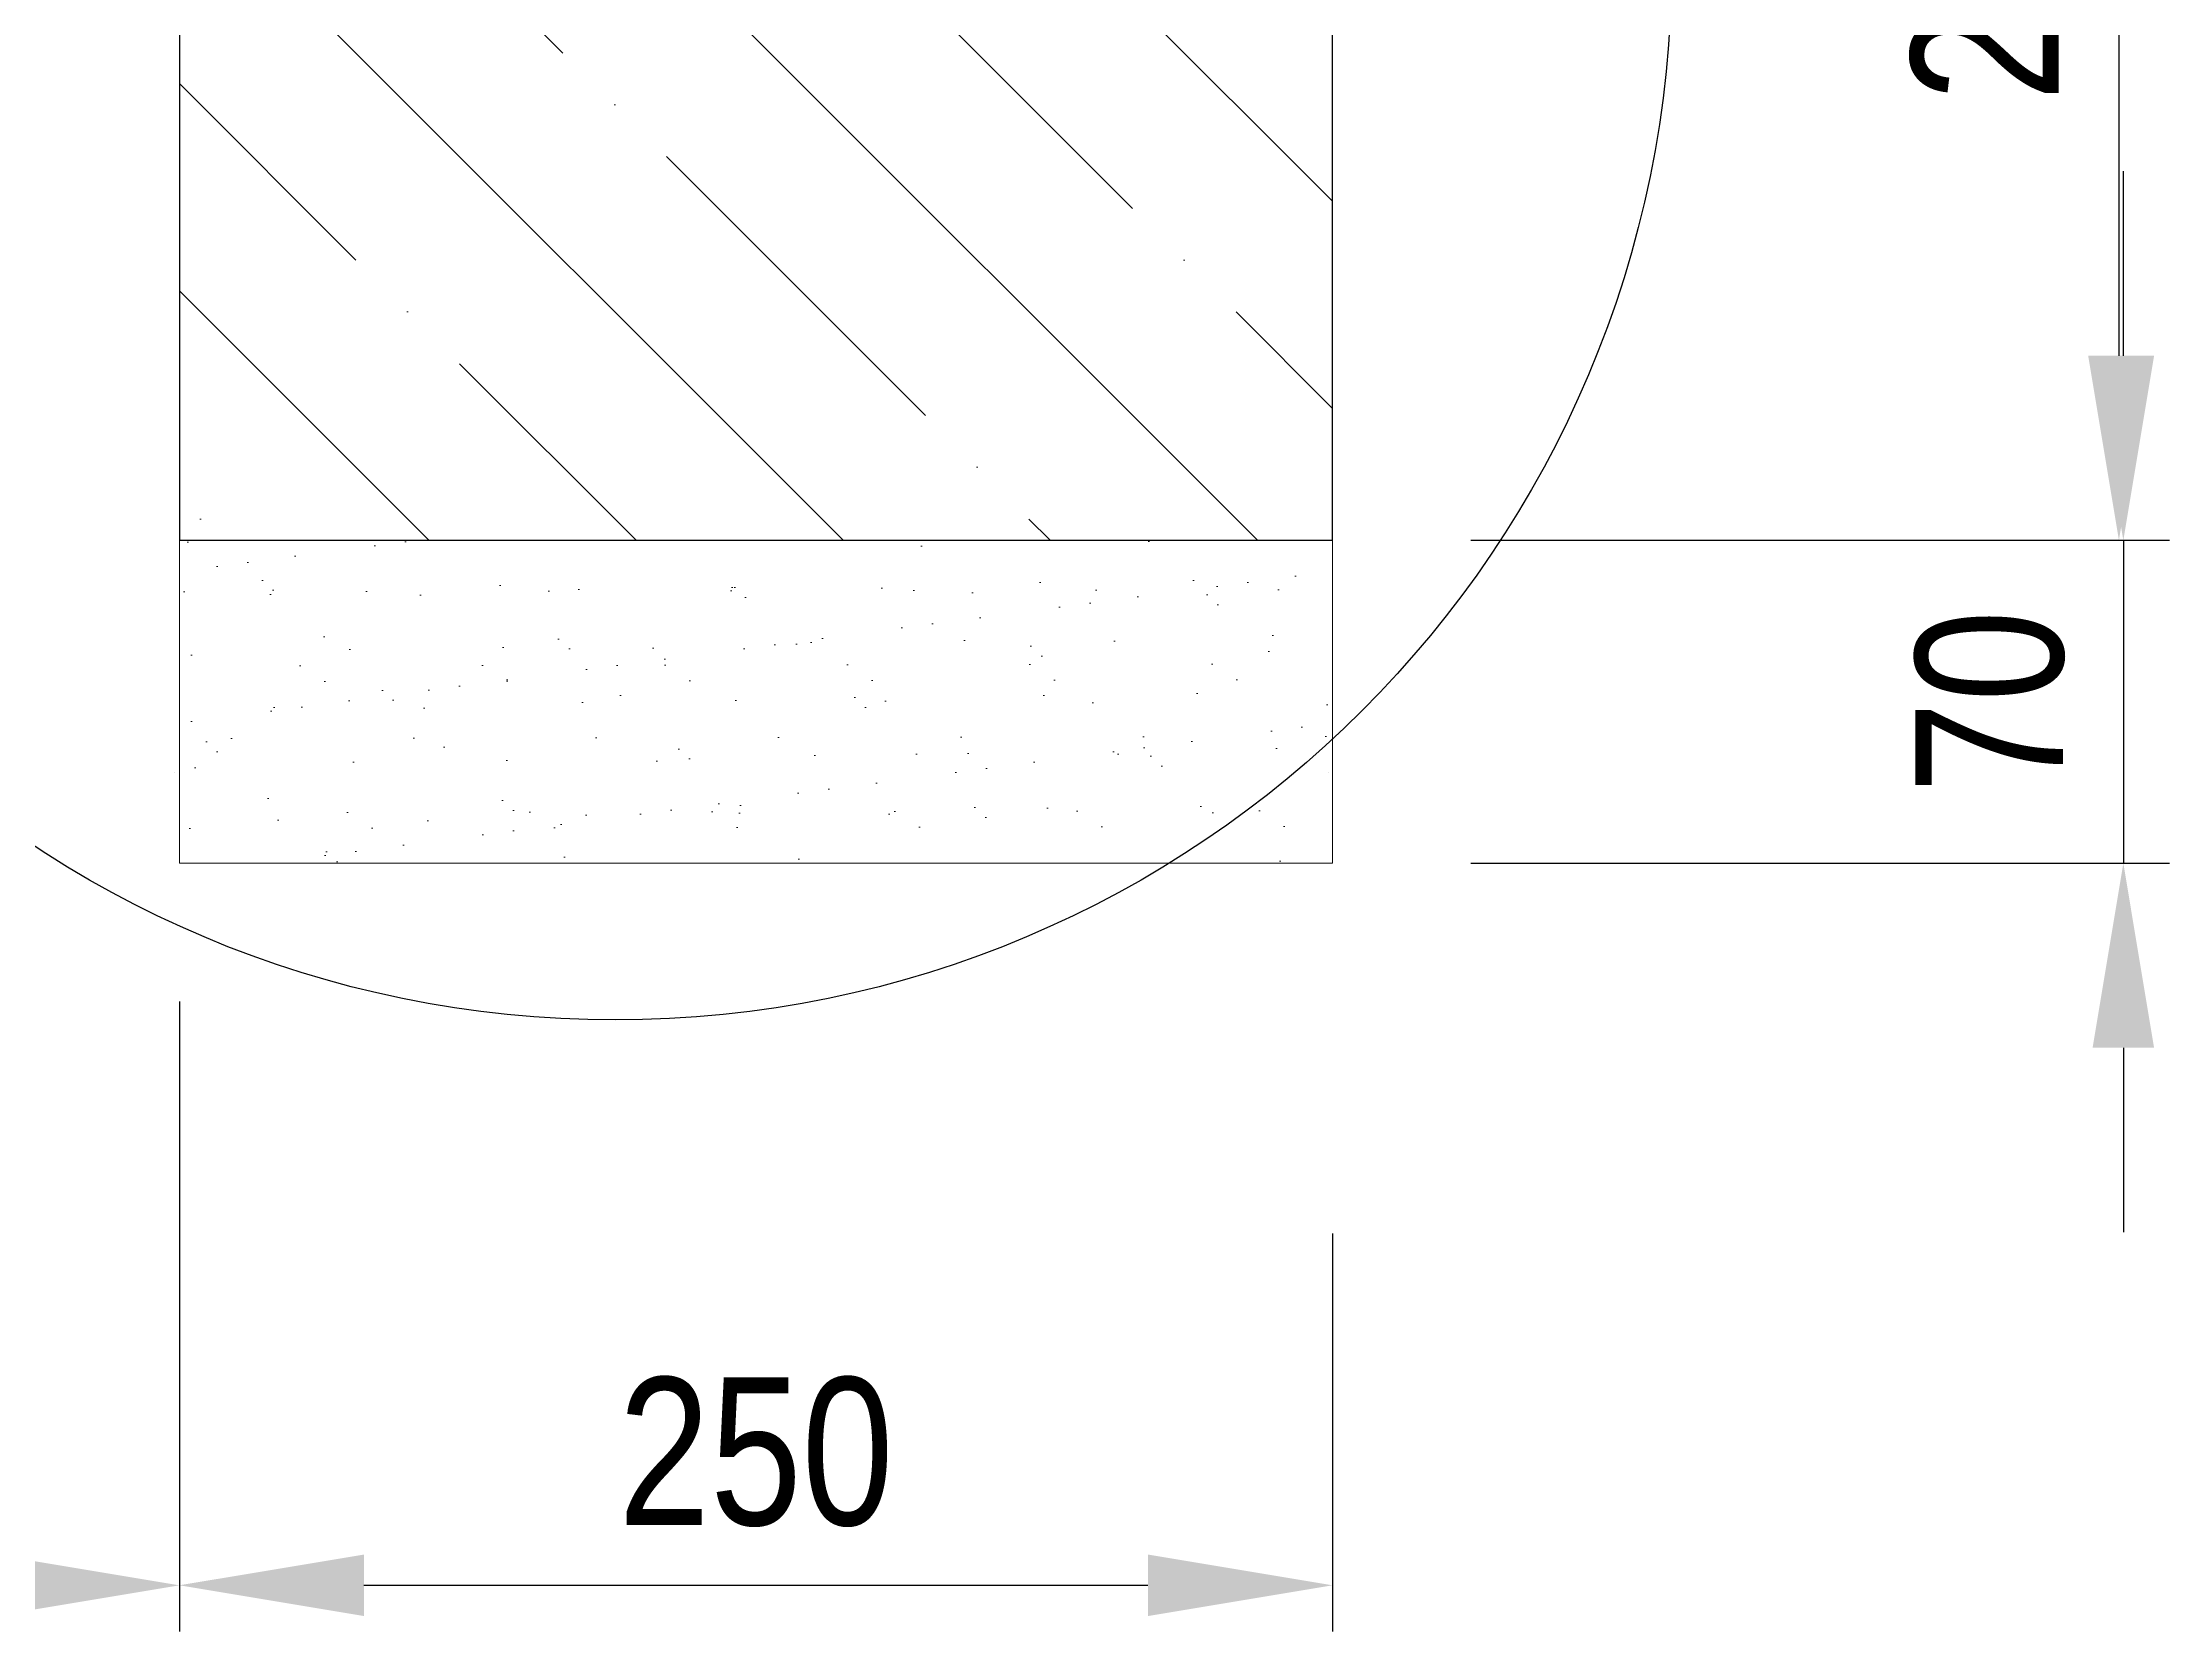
# Model space of a CAD drawing. Header units: millimetres. Extents: x 28102 to 34042, y 7360 to 11560.
# Drawn here: x 30952.2 to 31413.3, y 9348.1 to 9692.6 of the extents above; entities that cross this region are included whole.
import ezdxf

# ---------------------------------------------------------------- set-up
doc = ezdxf.new("R2010")
doc.units = ezdxf.units.MM
doc.header["$LTSCALE"] = 0.3
doc.layers.add('SRAFY', color=251, linetype='Continuous', lineweight=13)
doc.styles.add('SEACAD_Arial', font='arial.ttf', dxfattribs={"width": 0.8})
doc.dimstyles.new('ISO-25', dxfattribs={"dimtxt": 1.6, "dimasz": 2, "dimexe": 0.5, "dimexo": 1.5, "dimtad": 1, "dimdec": 0, "dimtxsty": 'SEACAD_Arial', "dimcen": 2, "dimadec": 0, "dimazin": 0, "dimtfac": 1, "dimtdec": 0, "dimtmove": 0, "dimatfit": 3, "dimfxl": 1, "dimarcsym": 0})

# ---------------------------------------------------------------- blocks, each defined once
blk = doc.blocks.new('*D135')
at = {"color": 0, "lineweight": -2, "transparency": 16777216}
for p, q in [((31261.88, 9834.65), (31412.35, 9834.65)), ((31402.35, 9794.65), (31402.35, 9624.66)), ((31261.86, 9584.66), (31412.35, 9584.66))]:
    blk.add_line(p, q, dxfattribs=at)
at = {"color": 0, "transparency": 16777216}
for points in [[(31395.68, 9794.65), (31409.01, 9794.65), (31402.35, 9834.65)], [(31395.68, 9624.66), (31409.01, 9624.66), (31402.35, 9584.66)]]:
    blk.add_solid(points, dxfattribs=at)
at = {"layer": 'Defpoints', "color": 0, "transparency": 16777216}
for p in [(31231.88, 9834.65), (31231.86, 9584.66), (31402.35, 9584.66)]:
    blk.add_point(p, dxfattribs=at)
at = {"color": 0, "transparency": 16777216, "insert": (31373.51, 9709.65), "char_height": 32, "attachment_point": 5, "rotation": 90, "style": 'SEACAD_Arial'}
blk.add_mtext('250', dxfattribs=at)
blk = doc.blocks.new('*D136')
at = {"color": 0, "lineweight": -2, "transparency": 16777216}
for p, q in [((31403.31, 9624.66), (31403.31, 9664.66)), ((31261.86, 9584.66), (31413.31, 9584.66)), ((31403.31, 9584.66), (31403.31, 9514.65)), ((31261.85, 9514.65), (31413.31, 9514.65)), ((31403.31, 9474.65), (31403.31, 9434.65))]:
    blk.add_line(p, q, dxfattribs=at)
at = {"color": 0, "transparency": 16777216}
for points in [[(31396.64, 9624.66), (31409.97, 9624.66), (31403.31, 9584.66)], [(31396.64, 9474.65), (31409.97, 9474.65), (31403.31, 9514.65)]]:
    blk.add_solid(points, dxfattribs=at)
at = {"layer": 'Defpoints', "color": 0, "transparency": 16777216}
for p in [(31231.86, 9584.66), (31231.85, 9514.65), (31403.31, 9514.65)]:
    blk.add_point(p, dxfattribs=at)
at = {"color": 0, "transparency": 16777216, "insert": (31374.47, 9549.65), "char_height": 32, "attachment_point": 5, "rotation": 90, "style": 'SEACAD_Arial'}
blk.add_mtext('70', dxfattribs=at)
blk = doc.blocks.new('*D138')
at = {"color": 0, "lineweight": -2, "transparency": 16777216}
for p, q in [((30981.87, 9434.4), (30981.87, 9348.12)), ((31231.85, 9434.4), (31231.85, 9348.12)), ((31021.87, 9358.12), (31191.85, 9358.12))]:
    blk.add_line(p, q, dxfattribs=at)
at = {"color": 0, "transparency": 16777216}
for points in [[(31021.87, 9364.78), (31021.87, 9351.45), (30981.87, 9358.12)], [(31191.85, 9364.78), (31191.85, 9351.45), (31231.85, 9358.12)]]:
    blk.add_solid(points, dxfattribs=at)
at = {"layer": 'Defpoints', "color": 0, "transparency": 16777216}
for p in [(30981.87, 9464.4), (31231.85, 9464.4), (31231.85, 9358.12)]:
    blk.add_point(p, dxfattribs=at)
at = {"color": 0, "transparency": 16777216, "insert": (31106.86, 9386.95), "char_height": 32, "attachment_point": 5, "style": 'SEACAD_Arial'}
blk.add_mtext('250', dxfattribs=at)
blk = doc.blocks.new('*D139')
at = {"color": 0, "lineweight": -2, "transparency": 16777216}
for p, q in [((30981.87, 9484.65), (30981.87, 9348.11)), ((30679.87, 9434.44), (30679.87, 9348.11)), ((30719.87, 9358.11), (30941.87, 9358.11))]:
    blk.add_line(p, q, dxfattribs=at)
at = {"color": 0, "transparency": 16777216}
for points in [[(30719.87, 9364.78), (30719.87, 9351.44), (30679.87, 9358.11)], [(30941.87, 9364.78), (30941.87, 9351.44), (30981.87, 9358.11)]]:
    blk.add_solid(points, dxfattribs=at)
at = {"layer": 'Defpoints', "color": 0, "transparency": 16777216}
for p in [(30981.87, 9514.65), (30679.87, 9464.44), (30981.87, 9358.11)]:
    blk.add_point(p, dxfattribs=at)
at = {"color": 0, "transparency": 16777216, "insert": (30830.87, 9386.96), "char_height": 32, "attachment_point": 5, "style": 'SEACAD_Arial'}
blk.add_mtext('300', dxfattribs=at)

msp = doc.modelspace()

# ---------------------------------------------------------------- hatches: boundary and pattern name
at = {"layer": 'SRAFY'}
h = msp.add_hatch(dxfattribs=at)
h.set_pattern_fill('ANSI35', color=256, scale=10, angle=90)
h.set_pattern_definition([(135, (22915.4, 4324.547), (-44.9013, -44.9013), []), (135, (22915.4, 4369.45), (-44.9013, -44.9013), [79.375, -15.875, 0, -15.875])])
h.paths.add_polyline_path([(31231.84, 9834.65), (30981.85, 9834.65), (30981.87, 9584.66), (31231.88, 9584.65)])
h = msp.add_hatch(dxfattribs=at)
h.set_pattern_fill('AR-SAND', color=256, scale=0.5)
h.set_pattern_definition([(37.5, (22859.305, 5055.896), (-0.800016, 24.47066), [0, -19.304, 0, -21.59, 0, -20.6375]), (7.5, (22859.305, 5055.896), (22.47616, 35.84126), [0, -10.414, 0, -17.399, 0, -6.6675]), (327.5, (22843.684, 5055.896), (39.54962, 0.07186), [0, -6.35, 0, -22.86, 0, -29.845]), (317.5, (22843.684, 5055.896), (38.17782, 11.14647), [0, -3.175, 0, -14.986, 0, -17.145])])
h.paths.add_polyline_path([(30981.86, 9584.66), (31231.87, 9584.68), (31231.87, 9514.66), (30981.88, 9514.65)])

# ---------------------------------------------------------------- linework, layer by layer
msp.add_lwpolyline([(30981.86, 9584.66), (31231.88, 9584.66), (31231.88, 9834.65), (30981.84, 9834.65)], close=True)
msp.add_circle((31076.36, 9709.68), 229.01)
at = {"color": 7, "linetype": 'Continuous'}
for centre in [(30980.9, 9534.41), (30980.9, 9534.41), (31230.9, 9534.41), (31230.9, 9534.41)]:
    msp.add_circle(centre, 0.01, dxfattribs=at)
at = {"layer": 'SRAFY'}
for p, q in [((30981.87, 9584.65), (30981.87, 9514.65)), ((31231.86, 9584.66), (31231.86, 9514.66)), ((30981.87, 9514.65), (31231.85, 9514.65))]:
    msp.add_line(p, q, dxfattribs=at)

# ---------------------------------------------------------------- dimensions: what is measured, and where the dimension line sits
for base, p1, p2, override, picture, middle in [((31402.35, 9584.66), (31231.88, 9834.65), (31231.86, 9584.66), {"dimscale": 0}, '*D135', (31373.51, 9709.65)), ((31403.31, 9514.65), (31231.86, 9584.66), (31231.85, 9514.65), {"dimscale": 0, "dimtmove": 1}, '*D136', (31374.47, 9549.65))]:
    dim = msp.add_linear_dim(base=base, p1=p1, p2=p2, angle=90, dimstyle='ISO-25', override=override)
    dim.commit()
    dim.dimension.update_dxf_attribs({"geometry": picture, "text_midpoint": middle})
for base, p1, p2, override, picture, middle in [((30981.87, 9358.11), (30679.87, 9464.44), (30981.87, 9514.65), {"dimscale": 0, "dimrnd": 10, "dimtix": 0, "dimtofl": 1, "dimtmove": 0, "dimatfit": 3}, '*D139', (30830.87, 9386.96)), ((31231.85, 9358.12), (30981.87, 9464.4), (31231.85, 9464.4), {"dimscale": 0, "dimtix": 0, "dimtofl": 1, "dimtmove": 0, "dimatfit": 3}, '*D138', (31106.86, 9386.95))]:
    dim = msp.add_linear_dim(base=base, p1=p1, p2=p2, dimstyle='ISO-25', override=override)
    dim.commit()
    dim.dimension.update_dxf_attribs({"geometry": picture, "text_midpoint": middle})

doc.saveas('drawing.dxf')
